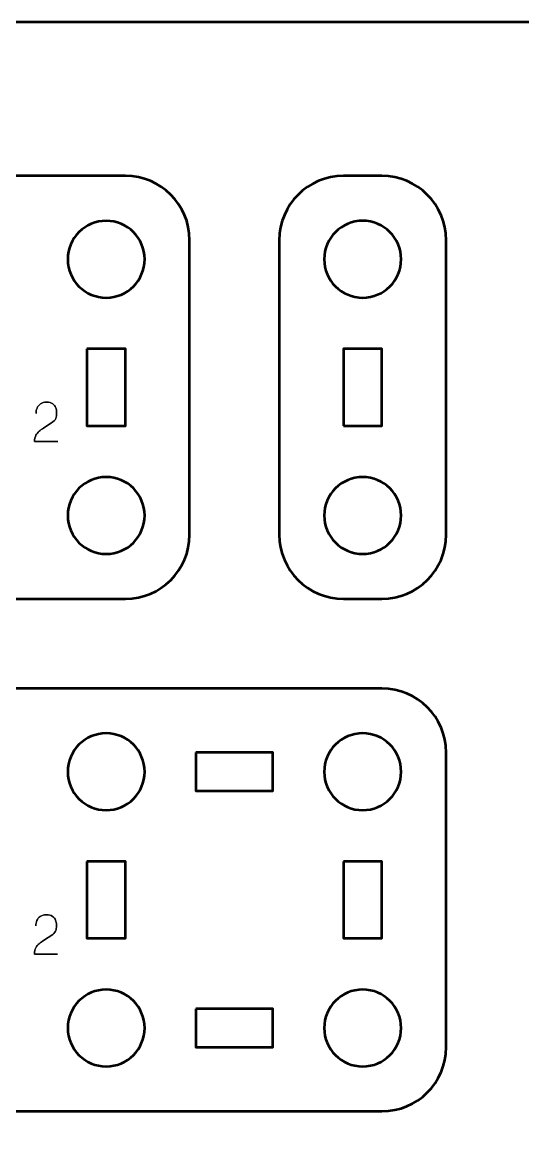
# Model space of a CAD drawing. Header units: centimetres. Extents: x -21 to 0, y -29.7 to 0.
# Drawn here: x -10.15 to -6.25, y -8.67 to 0 of the extents above; entities that cross this region are included whole.
import ezdxf

# ---------------------------------------------------------------- set-up
doc = ezdxf.new("R2010")
doc.units = ezdxf.units.CM
doc.header["$MEASUREMENT"] = 0
doc.layers.add('Layer 1', color=7, linetype='Continuous')

msp = doc.modelspace()

# ---------------------------------------------------------------- linework, layer by layer
at = {"layer": 'Layer 1', "color": 22, "lineweight": 53}
msp.add_open_spline([(-21.00003, -29.19996), (-21.00003, -29.19996), (-21.00003, -0.49992), (-21.00003, -0.49992), (-21.00003, -0.49992), (-21.00003, -0.22295), (-20.77694, 0.00004), (-20.49994, 0.00004), (-20.49994, 0.00004), (-20.49994, 0.00004), (-0.50008, 0.00004), (-0.50008, 0.00004), (-0.50008, 0.00004), (-0.22294, 0.00004), (0.00002, -0.22295), (0.00002, -0.49992), (0.00002, -0.49992), (0.00002, -0.49992), (0.00002, -29.19996), (0.00002, -29.19996), (0.00002, -29.19996), (0.00002, -29.47696), (-0.22294, -29.70005), (-0.50008, -29.70005), (-0.50008, -29.70005), (-0.50008, -29.70005), (-20.49994, -29.70005), (-20.49994, -29.70005), (-20.49994, -29.70005), (-20.77694, -29.70005), (-21.00003, -29.47696), (-21.00003, -29.19996)], degree=3, knots=[0, 0, 0, 0, 0.125, 0.125, 0.125, 0.125, 0.25, 0.25, 0.25, 0.25, 0.375, 0.375, 0.375, 0.375, 0.5, 0.5, 0.5, 0.5, 0.625, 0.625, 0.625, 0.625, 0.75, 0.75, 0.75, 0.75, 0.875, 0.875, 0.875, 0.875, 1, 1, 1, 1], dxfattribs=at)
at = {"layer": 'Layer 1', "color": 114, "lineweight": 53}
for points in [[(-11.64989, -1.20001), (-11.64989, -1.20001), (-9.34997, -1.20001), (-9.34997, -1.20001), (-9.34997, -1.20001), (-9.07296, -1.20001), (-8.85001, -1.42311), (-8.85001, -1.70011), (-8.85001, -1.70011), (-8.85001, -1.70011), (-8.85001, -4.00003), (-8.85001, -4.00003), (-8.85001, -4.00003), (-8.85001, -4.27704), (-9.07296, -4.49999), (-9.34997, -4.49999), (-9.34997, -4.49999), (-9.34997, -4.49999), (-11.64989, -4.49999), (-11.64989, -4.49999), (-11.64989, -4.49999), (-11.92689, -4.49999), (-12.14999, -4.27704), (-12.14999, -4.00003), (-12.14999, -4.00003), (-12.14999, -4.00003), (-12.14999, -1.70011), (-12.14999, -1.70011), (-12.14999, -1.70011), (-12.14999, -1.42311), (-11.92689, -1.20001), (-11.64989, -1.20001)], [(-8.15001, -3.99989), (-8.15001, -3.99989), (-8.15001, -1.69997), (-8.15001, -1.69997), (-8.15001, -1.69997), (-8.15001, -1.42296), (-7.92692, -1.20001), (-7.64992, -1.20001), (-7.64992, -1.20001), (-7.64992, -1.20001), (-7.34991, -1.20001), (-7.34991, -1.20001), (-7.34991, -1.20001), (-7.07295, -1.20001), (-6.84999, -1.42296), (-6.84999, -1.69997), (-6.84999, -1.69997), (-6.84999, -1.69997), (-6.84999, -3.99989), (-6.84999, -3.99989), (-6.84999, -3.99989), (-6.84999, -4.27689), (-7.07295, -4.49999), (-7.34991, -4.49999), (-7.34991, -4.49999), (-7.34991, -4.49999), (-7.64992, -4.49999), (-7.64992, -4.49999), (-7.64992, -4.49999), (-7.92692, -4.49999), (-8.15001, -4.27689), (-8.15001, -3.99989)], [(-11.64993, -5.20001), (-11.64993, -5.20001), (-7.35007, -5.20001), (-7.35007, -5.20001), (-7.35007, -5.20001), (-7.07294, -5.20001), (-6.84998, -5.42311), (-6.84998, -5.70011), (-6.84998, -5.70011), (-6.84998, -5.70011), (-6.84998, -8.00003), (-6.84998, -8.00003), (-6.84998, -8.00003), (-6.84998, -8.27704), (-7.07294, -8.49999), (-7.35007, -8.49999), (-7.35007, -8.49999), (-7.35007, -8.49999), (-11.64993, -8.49999), (-11.64993, -8.49999), (-11.64993, -8.49999), (-11.92693, -8.49999), (-12.15002, -8.27704), (-12.15002, -8.00003), (-12.15002, -8.00003), (-12.15002, -8.00003), (-12.15002, -5.70011), (-12.15002, -5.70011), (-12.15002, -5.70011), (-12.15002, -5.42311), (-11.92693, -5.20001), (-11.64993, -5.20001)]]:
    msp.add_open_spline(points, degree=3, knots=[0, 0, 0, 0, 0.125, 0.125, 0.125, 0.125, 0.25, 0.25, 0.25, 0.25, 0.375, 0.375, 0.375, 0.375, 0.5, 0.5, 0.5, 0.5, 0.625, 0.625, 0.625, 0.625, 0.75, 0.75, 0.75, 0.75, 0.875, 0.875, 0.875, 0.875, 1, 1, 1, 1], dxfattribs=at)
at = {"layer": 'Layer 1', "lineweight": 53}
for points in [[(-9.19989, -1.85004), (-9.19989, -2.01581), (-9.33427, -2.15004), (-9.4999, -2.15004), (-9.4999, -2.15004), (-9.66567, -2.15004), (-9.7999, -2.01581), (-9.7999, -1.85004), (-9.7999, -1.85004), (-9.7999, -1.68438), (-9.66567, -1.55004), (-9.4999, -1.55004), (-9.4999, -1.55004), (-9.33427, -1.55004), (-9.19989, -1.68438), (-9.19989, -1.85004)], [(-7.49999, -1.54989), (-7.33421, -1.54989), (-7.19998, -1.68427), (-7.19998, -1.8499), (-7.19998, -1.8499), (-7.19998, -2.01567), (-7.33421, -2.1499), (-7.49999, -2.1499), (-7.49999, -2.1499), (-7.66565, -2.1499), (-7.79999, -2.01567), (-7.79999, -1.8499), (-7.79999, -1.8499), (-7.79999, -1.68427), (-7.66565, -1.54989), (-7.49999, -1.54989)], [(-9.64997, -2.55006), (-9.64997, -2.55006), (-9.34997, -2.55006), (-9.34997, -2.55006), (-9.34997, -2.55006), (-9.34997, -2.55006), (-9.34997, -3.15005), (-9.34997, -3.15005), (-9.34997, -3.15005), (-9.34997, -3.15005), (-9.64997, -3.15005), (-9.64997, -3.15005), (-9.64997, -3.15005), (-9.64997, -3.15005), (-9.64997, -2.55006), (-9.64997, -2.55006)], [(-7.64992, -3.14994), (-7.64992, -3.14994), (-7.64992, -2.54995), (-7.64992, -2.54995), (-7.64992, -2.54995), (-7.64992, -2.54995), (-7.34991, -2.54995), (-7.34991, -2.54995), (-7.34991, -2.54995), (-7.34991, -2.54995), (-7.34991, -3.14994), (-7.34991, -3.14994), (-7.34991, -3.14994), (-7.34991, -3.14994), (-7.64992, -3.14994), (-7.64992, -3.14994)], [(-9.19989, -3.8501), (-9.19989, -4.01573), (-9.33427, -4.15011), (-9.4999, -4.15011), (-9.4999, -4.15011), (-9.66567, -4.15011), (-9.7999, -4.01573), (-9.7999, -3.8501), (-9.7999, -3.8501), (-9.7999, -3.68433), (-9.66567, -3.5501), (-9.4999, -3.5501), (-9.4999, -3.5501), (-9.33427, -3.5501), (-9.19989, -3.68433), (-9.19989, -3.8501)], [(-7.49999, -3.54996), (-7.33421, -3.54996), (-7.19998, -3.68419), (-7.19998, -3.84996), (-7.19998, -3.84996), (-7.19998, -4.01562), (-7.33421, -4.14996), (-7.49999, -4.14996), (-7.49999, -4.14996), (-7.66565, -4.14996), (-7.79999, -4.01562), (-7.79999, -3.84996), (-7.79999, -3.84996), (-7.79999, -3.68419), (-7.66565, -3.54996), (-7.49999, -3.54996)], [(-9.19993, -5.85004), (-9.19993, -6.01581), (-9.3343, -6.15004), (-9.49993, -6.15004), (-9.49993, -6.15004), (-9.6657, -6.15004), (-9.79993, -6.01581), (-9.79993, -5.85004), (-9.79993, -5.85004), (-9.79993, -5.68438), (-9.6657, -5.55004), (-9.49993, -5.55004), (-9.49993, -5.55004), (-9.3343, -5.55004), (-9.19993, -5.68438), (-9.19993, -5.85004)], [(-7.20001, -5.85004), (-7.20001, -6.01581), (-7.33433, -6.15004), (-7.5, -6.15004), (-7.5, -6.15004), (-7.66563, -6.15004), (-7.8, -6.01581), (-7.8, -5.85004), (-7.8, -5.85004), (-7.8, -5.68438), (-7.66563, -5.55004), (-7.5, -5.55004), (-7.5, -5.55004), (-7.33433, -5.55004), (-7.20001, -5.68438), (-7.20001, -5.85004)], [(-8.80002, -5.70011), (-8.80002, -5.70011), (-8.20002, -5.70011), (-8.20002, -5.70011), (-8.20002, -5.70011), (-8.20002, -5.70011), (-8.20002, -6.00011), (-8.20002, -6.00011), (-8.20002, -6.00011), (-8.20002, -6.00011), (-8.80002, -6.00011), (-8.80002, -6.00011), (-8.80002, -6.00011), (-8.80002, -6.00011), (-8.80002, -5.70011), (-8.80002, -5.70011)], [(-9.65, -6.55006), (-9.65, -6.55006), (-9.35, -6.55006), (-9.35, -6.55006), (-9.35, -6.55006), (-9.35, -6.55006), (-9.35, -7.15005), (-9.35, -7.15005), (-9.35, -7.15005), (-9.35, -7.15005), (-9.65, -7.15005), (-9.65, -7.15005), (-9.65, -7.15005), (-9.65, -7.15005), (-9.65, -6.55006), (-9.65, -6.55006)], [(-7.65007, -6.55006), (-7.65007, -6.55006), (-7.35007, -6.55006), (-7.35007, -6.55006), (-7.35007, -6.55006), (-7.35007, -6.55006), (-7.35007, -7.15005), (-7.35007, -7.15005), (-7.35007, -7.15005), (-7.35007, -7.15005), (-7.65007, -7.15005), (-7.65007, -7.15005), (-7.65007, -7.15005), (-7.65007, -7.15005), (-7.65007, -6.55006), (-7.65007, -6.55006)], [(-9.19993, -7.8501), (-9.19993, -8.01573), (-9.3343, -8.15011), (-9.49993, -8.15011), (-9.49993, -8.15011), (-9.6657, -8.15011), (-9.79993, -8.01573), (-9.79993, -7.8501), (-9.79993, -7.8501), (-9.79993, -7.68433), (-9.6657, -7.5501), (-9.49993, -7.5501), (-9.49993, -7.5501), (-9.3343, -7.5501), (-9.19993, -7.68433), (-9.19993, -7.8501)], [(-7.20001, -7.8501), (-7.20001, -8.01573), (-7.33433, -8.15011), (-7.5, -8.15011), (-7.5, -8.15011), (-7.66563, -8.15011), (-7.8, -8.01573), (-7.8, -7.8501), (-7.8, -7.8501), (-7.8, -7.68433), (-7.66563, -7.5501), (-7.5, -7.5501), (-7.5, -7.5501), (-7.33433, -7.5501), (-7.20001, -7.68433), (-7.20001, -7.8501)], [(-8.80002, -7.70003), (-8.80002, -7.70003), (-8.20002, -7.70003), (-8.20002, -7.70003), (-8.20002, -7.70003), (-8.20002, -7.70003), (-8.20002, -8.00003), (-8.20002, -8.00003), (-8.20002, -8.00003), (-8.20002, -8.00003), (-8.80002, -8.00003), (-8.80002, -8.00003), (-8.80002, -8.00003), (-8.80002, -8.00003), (-8.80002, -7.70003), (-8.80002, -7.70003)]]:
    msp.add_open_spline(points, degree=3, knots=[0, 0, 0, 0, 0.25, 0.25, 0.25, 0.25, 0.5, 0.5, 0.5, 0.5, 0.75, 0.75, 0.75, 0.75, 1, 1, 1, 1], dxfattribs=at)
at = {"layer": 'Layer 1', "color": 40, "lineweight": 30}
for points in [[(-9.87733, -3.27338), (-9.87733, -3.27338), (-10.05898, -3.27338), (-10.05898, -3.27338), (-10.05898, -3.27338), (-10.05841, -3.25313), (-10.05471, -3.23673), (-10.04794, -3.22392), (-10.04794, -3.22392), (-10.04134, -3.21126), (-10.03277, -3.20064), (-10.02233, -3.1921), (-10.02233, -3.1921), (-10.01199, -3.18381), (-10.00066, -3.1757), (-9.98828, -3.16797), (-9.98828, -3.16797), (-9.98828, -3.16797), (-9.91593, -3.11975), (-9.91593, -3.11975), (-9.91593, -3.11975), (-9.9016, -3.10927), (-9.89293, -3.09699), (-9.88989, -3.08324), (-9.88989, -3.08324), (-9.887, -3.06944), (-9.88576, -3.0554), (-9.88629, -3.0409), (-9.88629, -3.0409), (-9.88615, -3.03113), (-9.88852, -3.02037), (-9.89317, -3.00866), (-9.89317, -3.00866), (-9.89801, -2.99723), (-9.90601, -2.98732), (-9.9173, -2.97878), (-9.9173, -2.97878), (-9.92873, -2.97049), (-9.94433, -2.96608), (-9.96415, -2.96569), (-9.96415, -2.96569), (-9.98426, -2.96608), (-10.00052, -2.97049), (-10.01266, -2.97892), (-10.01266, -2.97892), (-10.02494, -2.98746), (-10.03375, -2.99832), (-10.03912, -3.01145), (-10.03912, -3.01145), (-10.04462, -3.02478), (-10.04727, -3.03857), (-10.04713, -3.05276), (-10.04713, -3.05276), (-10.04727, -3.03857), (-10.04462, -3.02478), (-10.03912, -3.01145), (-10.03912, -3.01145), (-10.03375, -2.99832), (-10.02494, -2.98746), (-10.01266, -2.97892), (-10.01266, -2.97892), (-10.00052, -2.97049), (-9.98426, -2.96608), (-9.96415, -2.96569), (-9.96415, -2.96569), (-9.94433, -2.96608), (-9.92873, -2.97049), (-9.9173, -2.97878), (-9.9173, -2.97878), (-9.90601, -2.98732), (-9.89801, -2.99723), (-9.89317, -3.00866), (-9.89317, -3.00866), (-9.88852, -3.02037), (-9.88615, -3.03113), (-9.88629, -3.0409), (-9.88629, -3.0409), (-9.88576, -3.0554), (-9.887, -3.06944), (-9.88989, -3.08324), (-9.88989, -3.08324), (-9.89293, -3.09699), (-9.9016, -3.10927), (-9.91593, -3.11975), (-9.91593, -3.11975), (-9.91593, -3.11975), (-9.98828, -3.16797), (-9.98828, -3.16797), (-9.98828, -3.16797), (-10.00066, -3.1757), (-10.01199, -3.18381), (-10.02233, -3.1921), (-10.02233, -3.1921), (-10.03277, -3.20064), (-10.04134, -3.21126), (-10.04794, -3.22392), (-10.04794, -3.22392), (-10.05471, -3.23673), (-10.05841, -3.25313), (-10.05898, -3.27338), (-10.05898, -3.27338), (-10.05898, -3.27338), (-9.87733, -3.27338), (-9.87733, -3.27338)], [(-9.8786, -7.27338), (-9.8786, -7.27338), (-10.06025, -7.27338), (-10.06025, -7.27338), (-10.06025, -7.27338), (-10.05968, -7.25313), (-10.05598, -7.23673), (-10.04921, -7.22392), (-10.04921, -7.22392), (-10.04261, -7.21126), (-10.03407, -7.20064), (-10.02359, -7.1921), (-10.02359, -7.1921), (-10.01326, -7.18381), (-10.00193, -7.1757), (-9.98955, -7.16797), (-9.98955, -7.16797), (-9.98955, -7.16797), (-9.9172, -7.11975), (-9.9172, -7.11975), (-9.9172, -7.11975), (-9.90287, -7.10927), (-9.8942, -7.09699), (-9.89116, -7.08324), (-9.89116, -7.08324), (-9.88827, -7.06944), (-9.88703, -7.0554), (-9.88756, -7.0409), (-9.88756, -7.0409), (-9.88742, -7.03113), (-9.88979, -7.02037), (-9.89448, -7.00866), (-9.89448, -7.00866), (-9.89928, -6.99723), (-9.90728, -6.98732), (-9.91857, -6.97878), (-9.91857, -6.97878), (-9.93, -6.97049), (-9.9456, -6.96608), (-9.96542, -6.96569), (-9.96542, -6.96569), (-9.98557, -6.96608), (-10.00183, -6.97049), (-10.01393, -6.97892), (-10.01393, -6.97892), (-10.02621, -6.98746), (-10.03502, -6.99832), (-10.04039, -7.01145), (-10.04039, -7.01145), (-10.04593, -7.02478), (-10.04854, -7.03857), (-10.04839, -7.05276), (-10.04839, -7.05276), (-10.04854, -7.03857), (-10.04593, -7.02478), (-10.04039, -7.01145), (-10.04039, -7.01145), (-10.03502, -6.99832), (-10.02621, -6.98746), (-10.01393, -6.97892), (-10.01393, -6.97892), (-10.00183, -6.97049), (-9.98557, -6.96608), (-9.96542, -6.96569), (-9.96542, -6.96569), (-9.9456, -6.96608), (-9.93, -6.97049), (-9.91857, -6.97878), (-9.91857, -6.97878), (-9.90728, -6.98732), (-9.89928, -6.99723), (-9.89448, -7.00866), (-9.89448, -7.00866), (-9.88979, -7.02037), (-9.88742, -7.03113), (-9.88756, -7.0409), (-9.88756, -7.0409), (-9.88703, -7.0554), (-9.88827, -7.06944), (-9.89116, -7.08324), (-9.89116, -7.08324), (-9.8942, -7.09699), (-9.90287, -7.10927), (-9.9172, -7.11975), (-9.9172, -7.11975), (-9.9172, -7.11975), (-9.98955, -7.16797), (-9.98955, -7.16797), (-9.98955, -7.16797), (-10.00193, -7.1757), (-10.01326, -7.18381), (-10.02359, -7.1921), (-10.02359, -7.1921), (-10.03407, -7.20064), (-10.04261, -7.21126), (-10.04921, -7.22392), (-10.04921, -7.22392), (-10.05598, -7.23673), (-10.05968, -7.25313), (-10.06025, -7.27338), (-10.06025, -7.27338), (-10.06025, -7.27338), (-9.8786, -7.27338), (-9.8786, -7.27338)]]:
    msp.add_open_spline(points, degree=3, knots=[0, 0, 0, 0, 0.0384615, 0.0384615, 0.0384615, 0.0384615, 0.0769231, 0.0769231, 0.0769231, 0.0769231, 0.1153846, 0.1153846, 0.1153846, 0.1153846, 0.1538462, 0.1538462, 0.1538462, 0.1538462, 0.1923077, 0.1923077, 0.1923077, 0.1923077, 0.2307692, 0.2307692, 0.2307692, 0.2307692, 0.2692308, 0.2692308, 0.2692308, 0.2692308, 0.3076923, 0.3076923, 0.3076923, 0.3076923, 0.3461538, 0.3461538, 0.3461538, 0.3461538, 0.3846154, 0.3846154, 0.3846154, 0.3846154, 0.4230769, 0.4230769, 0.4230769, 0.4230769, 0.4615385, 0.4615385, 0.4615385, 0.4615385, 0.5, 0.5, 0.5, 0.5, 0.5384615, 0.5384615, 0.5384615, 0.5384615, 0.5769231, 0.5769231, 0.5769231, 0.5769231, 0.6153846, 0.6153846, 0.6153846, 0.6153846, 0.6538462, 0.6538462, 0.6538462, 0.6538462, 0.6923077, 0.6923077, 0.6923077, 0.6923077, 0.7307692, 0.7307692, 0.7307692, 0.7307692, 0.7692308, 0.7692308, 0.7692308, 0.7692308, 0.8076923, 0.8076923, 0.8076923, 0.8076923, 0.8461538, 0.8461538, 0.8461538, 0.8461538, 0.8846154, 0.8846154, 0.8846154, 0.8846154, 0.9230769, 0.9230769, 0.9230769, 0.9230769, 0.9615385, 0.9615385, 0.9615385, 0.9615385, 1, 1, 1, 1], dxfattribs=at)

doc.saveas('drawing.dxf')
